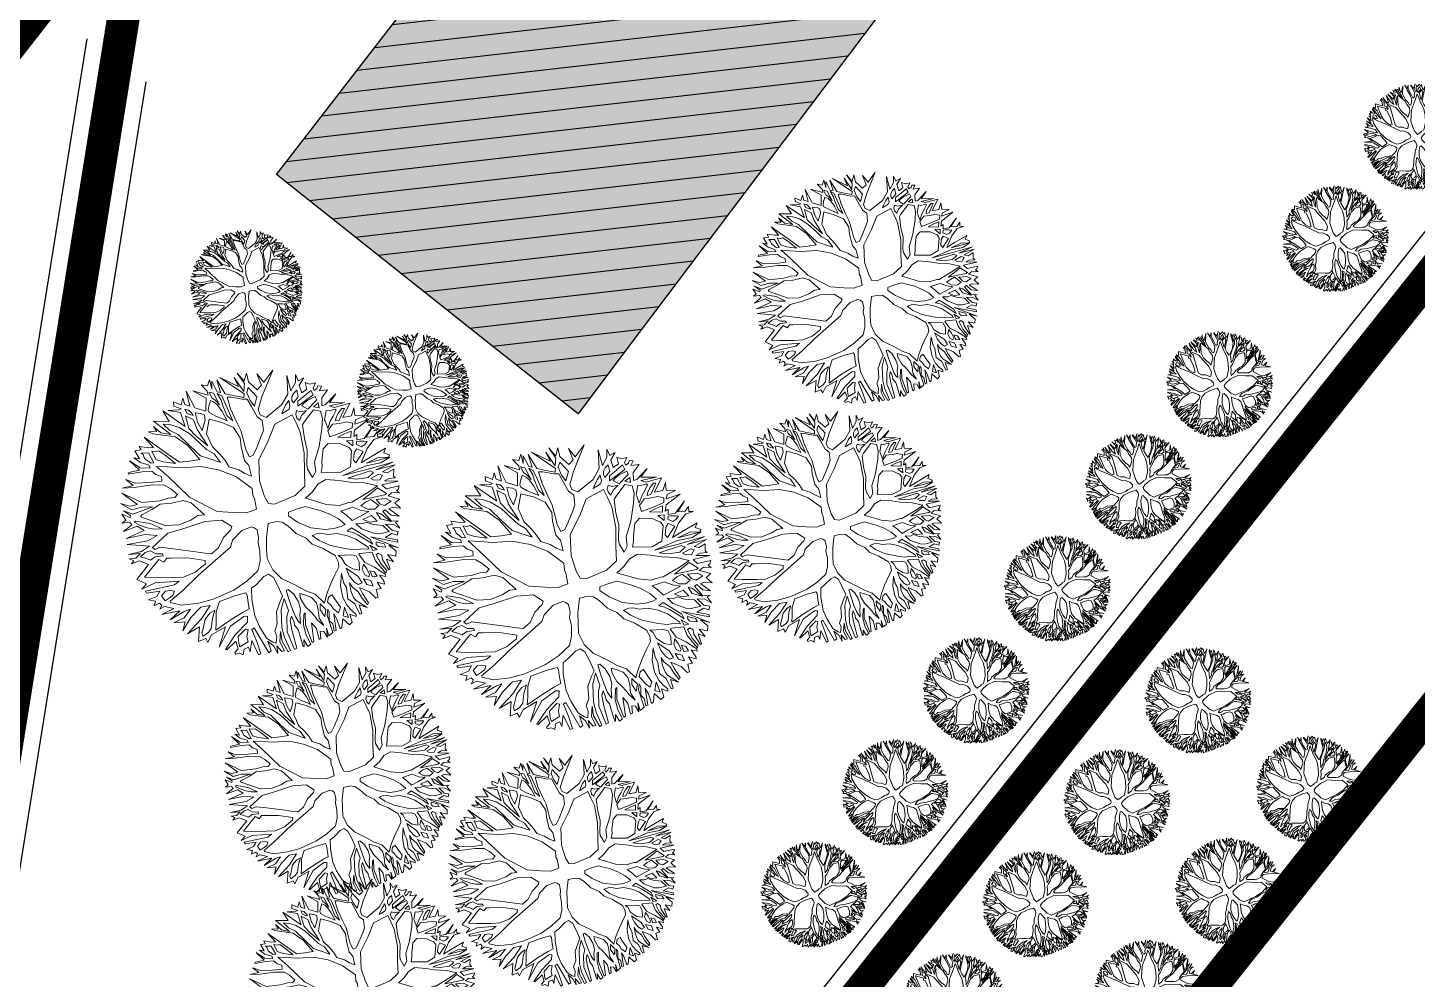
# Model space of a CAD drawing. Header units: metres. Extents: x -664657 to -643449, y -1076720 to -1062383.
# Drawn here: x -660983.08 to -660940.45, y -1066894.19 to -1066864.99 of the extents above; entities that cross this region are included whole.
import ezdxf

# ---------------------------------------------------------------- set-up
doc = ezdxf.new("R2010")
doc.units = ezdxf.units.M
doc.header["$LTSCALE"] = 0.1
doc.linetypes.add('DASHED', pattern=[19.05, 12.7, -6.35])
doc.layers.get('0').update_dxf_attribs({"color": 8, "lineweight": 9})
for name, color, linetype in [('AA_THER_DOPRAVA', 142, 'Continuous'), ('AA_THER_katastr', 7, 'Continuous'), ('AA_THER_KOMUNIKACE', 201, 'Continuous'), ('AA_THER_srafy', 52, 'Continuous'), ('AA_THER_SRAFY KATASTR', 14, 'Continuous')]:
    doc.layers.add(name, color=color, linetype=linetype)
doc.layers.add('AA_THER_STAFAZ', color=252, linetype='Continuous', lineweight=0)

# ---------------------------------------------------------------- blocks, each defined once
blk = doc.blocks.new('A$C0C461CEA')
for p, q in [((0.101, 0.706), (0.094, 0.804)), ((0.094, 0.804), (0.195, 0.61)), ((0.214, 0.725), (0.134, 0.788)), ((0.134, 0.788), (0.212, 0.751)), ((0.191, 0.795), (0.205, 0.826)), ((0.231, 0.749), (0.191, 0.795)), ((0.205, 0.826), (0.247, 0.779)), ((0.247, 0.779), (0.283, 0.818)), ((0.283, 0.818), (0.273, 0.766)), ((0.303, 0.735), (0.335, 0.855)), ((0.335, 0.855), (0.332, 0.706)), ((0.448, 0.732), (0.381, 0.832)), ((0.381, 0.832), (0.473, 0.745)), ((0.483, 0.777), (0.463, 0.845)), ((0.463, 0.845), (0.503, 0.812)), ((0.503, 0.812), (0.541, 0.849)), ((0.541, 0.849), (0.523, 0.775)), ((0.523, 0.775), (0.552, 0.829)), ((0.552, 0.829), (0.55, 0.733)), ((0.572, 0.716), (0.592, 0.82)), ((0.592, 0.82), (0.599, 0.69)), ((0.732, 0.619), (0.623, 0.824)), ((0.623, 0.824), (0.721, 0.691)), ((0.773, 0.691), (0.762, 0.79)), ((0.762, 0.79), (0.78, 0.708)), ((-0.108, 0.579), (-0.136, 0.688)), ((-0.136, 0.688), (-0.031, 0.479)), ((-0.062, 0.681), (-0.084, 0.71)), ((-0.084, 0.71), (-0.025, 0.681)), ((0.086, 0.573), (-0.062, 0.681)), ((-0.025, 0.681), (-0.029, 0.73)), ((-0.029, 0.73), (-0.001, 0.656)), ((0.063, 0.606), (-0.009, 0.765)), ((-0.009, 0.765), (0.101, 0.706)), ((0.049, 0.709), (0.1, 0.674)), ((0.071, 0.64), (0.049, 0.709)), ((0.1, 0.674), (0.148, 0.626)), ((0.195, 0.61), (0.214, 0.725)), ((0.212, 0.751), (0.231, 0.749)), ((0.226, 0.644), (0.236, 0.684)), ((0.236, 0.684), (0.278, 0.625)), ((0.256, 0.734), (0.28, 0.713)), ((0.257, 0.695), (0.256, 0.734)), ((0.272, 0.676), (0.257, 0.695)), ((0.291, 0.657), (0.272, 0.676)), ((0.273, 0.766), (0.303, 0.735)), ((0.28, 0.713), (0.29, 0.678)), ((0.29, 0.678), (0.291, 0.657)), ((0.298, 0.594), (0.316, 0.668)), ((0.316, 0.668), (0.354, 0.641)), ((0.332, 0.706), (0.398, 0.641)), ((0.398, 0.641), (0.448, 0.732)), ((0.471, 0.697), (0.438, 0.663)), ((0.482, 0.682), (0.471, 0.697)), ((0.473, 0.745), (0.483, 0.777)), ((0.492, 0.669), (0.482, 0.682)), ((0.49, 0.711), (0.491, 0.762)), ((0.505, 0.682), (0.49, 0.711)), ((0.491, 0.762), (0.519, 0.739)), ((0.503, 0.634), (0.492, 0.669)), ((0.518, 0.634), (0.505, 0.682)), ((0.519, 0.739), (0.518, 0.634)), ((0.544, 0.723), (0.568, 0.689)), ((0.547, 0.66), (0.544, 0.723)), ((0.55, 0.733), (0.572, 0.716)), ((0.568, 0.689), (0.562, 0.609)), ((0.599, 0.69), (0.656, 0.641)), ((0.721, 0.691), (0.725, 0.772)), ((0.725, 0.772), (0.739, 0.638)), ((0.739, 0.638), (0.773, 0.691)), ((0.78, 0.708), (0.782, 0.71)), ((0.782, 0.71), (0.826, 0.755)), ((0.826, 0.755), (0.807, 0.687)), ((0.807, 0.687), (0.84, 0.599)), ((1.024, 0.679), (0.847, 0.53)), ((0.888, 0.613), (0.897, 0.711)), ((0.897, 0.711), (0.915, 0.627)), ((0.915, 0.627), (1.024, 0.679)), ((-0.291, 0.473), (-0.326, 0.577)), ((-0.326, 0.577), (-0.279, 0.488)), ((-0.256, 0.522), (-0.284, 0.582)), ((-0.284, 0.582), (-0.25, 0.553)), ((-0.25, 0.553), (-0.251, 0.627)), ((-0.251, 0.627), (-0.205, 0.61)), ((-0.215, 0.587), (-0.164, 0.562)), ((-0.208, 0.57), (-0.215, 0.587)), ((-0.212, 0.536), (-0.208, 0.57)), ((-0.205, 0.61), (-0.205, 0.641)), ((-0.205, 0.641), (-0.143, 0.596)), ((-0.164, 0.562), (-0.163, 0.47)), ((-0.143, 0.596), (-0.108, 0.579)), ((-0.134, 0.562), (-0.138, 0.487)), ((-0.111, 0.544), (-0.134, 0.562)), ((-0.001, 0.656), (0.063, 0.606)), ((0.115, 0.58), (0.071, 0.64)), ((0.141, 0.467), (0.086, 0.573)), ((0.154, 0.458), (0.115, 0.58)), ((0.148, 0.626), (0.198, 0.54)), ((0.212, 0.581), (0.226, 0.644)), ((0.236, 0.499), (0.212, 0.581)), ((0.278, 0.625), (0.267, 0.543)), ((0.299, 0.519), (0.298, 0.594)), ((0.359, 0.578), (0.299, 0.519)), ((0.392, 0.572), (0.318, 0.477)), ((0.354, 0.641), (0.373, 0.618)), ((0.373, 0.618), (0.359, 0.578)), ((0.469, 0.501), (0.392, 0.572)), ((0.419, 0.639), (0.417, 0.618)), ((0.417, 0.618), (0.449, 0.568)), ((0.438, 0.663), (0.419, 0.639)), ((0.449, 0.568), (0.492, 0.518)), ((0.512, 0.575), (0.503, 0.634)), ((0.511, 0.491), (0.512, 0.575)), ((0.53, 0.531), (0.539, 0.622)), ((0.539, 0.622), (0.547, 0.66)), ((0.562, 0.609), (0.551, 0.471)), ((0.581, 0.563), (0.574, 0.456)), ((0.6, 0.66), (0.581, 0.563)), ((0.629, 0.644), (0.6, 0.66)), ((0.699, 0.587), (0.629, 0.644)), ((0.656, 0.641), (0.716, 0.594)), ((0.735, 0.569), (0.699, 0.587)), ((0.716, 0.594), (0.732, 0.619)), ((0.736, 0.502), (0.735, 0.569)), ((0.756, 0.617), (0.75, 0.55)), ((0.785, 0.647), (0.756, 0.617)), ((0.811, 0.549), (0.785, 0.647)), ((0.84, 0.599), (0.888, 0.613)), ((1.039, 0.454), (1.103, 0.589)), ((1.103, 0.589), (1.074, 0.465)), ((1.137, 0.506), (1.166, 0.562)), ((1.166, 0.562), (1.164, 0.508)), ((-0.394, 0.388), (-0.424, 0.459)), ((-0.424, 0.459), (-0.372, 0.399)), ((-0.386, 0.487), (-0.377, 0.497)), ((-0.28, 0.452), (-0.386, 0.487)), ((-0.377, 0.497), (-0.291, 0.473)), ((-0.209, 0.421), (-0.28, 0.452)), ((-0.279, 0.488), (-0.209, 0.448)), ((-0.207, 0.472), (-0.256, 0.522)), ((-0.186, 0.48), (-0.212, 0.536)), ((-0.209, 0.448), (-0.207, 0.472)), ((-0.163, 0.47), (-0.186, 0.48)), ((-0.138, 0.487), (-0.095, 0.443)), ((-0.084, 0.536), (-0.111, 0.544)), ((-0.05, 0.471), (-0.084, 0.536)), ((-0.013, 0.385), (-0.05, 0.471)), ((-0.031, 0.479), (0.019, 0.379)), ((0.175, 0.322), (0.141, 0.467)), ((0.193, 0.345), (0.154, 0.458)), ((0.198, 0.54), (0.234, 0.438)), ((0.281, 0.388), (0.236, 0.499)), ((0.267, 0.543), (0.281, 0.388)), ((0.318, 0.477), (0.314, 0.414)), ((0.532, 0.422), (0.469, 0.501)), ((0.492, 0.518), (0.511, 0.491)), ((0.551, 0.471), (0.53, 0.531)), ((0.574, 0.456), (0.571, 0.374)), ((0.738, 0.409), (0.736, 0.502)), ((0.75, 0.55), (0.759, 0.494)), ((0.759, 0.494), (0.811, 0.549)), ((0.772, 0.454), (0.768, 0.41)), ((0.847, 0.53), (0.772, 0.454)), ((0.955, 0.401), (1.039, 0.454)), ((1.074, 0.465), (1.137, 0.506)), ((1.117, 0.447), (1.085, 0.438)), ((1.102, 0.394), (1.117, 0.447)), ((1.154, 0.472), (1.142, 0.409)), ((1.213, 0.508), (1.154, 0.472)), ((1.164, 0.508), (1.213, 0.508)), ((1.193, 0.416), (1.206, 0.47)), ((1.206, 0.47), (1.232, 0.441)), ((-0.436, 0.238), (-0.503, 0.376)), ((-0.503, 0.376), (-0.397, 0.235)), ((-0.394, 0.371), (-0.482, 0.412)), ((-0.482, 0.412), (-0.394, 0.388)), ((-0.256, 0.32), (-0.394, 0.371)), ((-0.372, 0.399), (-0.265, 0.347)), ((-0.265, 0.347), (-0.176, 0.312)), ((-0.194, 0.381), (-0.209, 0.421)), ((-0.162, 0.346), (-0.194, 0.381)), ((-0.176, 0.312), (-0.162, 0.346)), ((-0.157, 0.436), (-0.114, 0.321)), ((-0.081, 0.391), (-0.157, 0.436)), ((-0.095, 0.443), (-0.013, 0.385)), ((0.012, 0.333), (-0.081, 0.391)), ((0.019, 0.379), (0.096, 0.349)), ((0.096, 0.349), (0.175, 0.322)), ((0.24, 0.295), (0.193, 0.345)), ((0.234, 0.438), (0.258, 0.367)), ((0.258, 0.367), (0.296, 0.309)), ((0.314, 0.414), (0.309, 0.363)), ((0.309, 0.363), (0.334, 0.286)), ((0.54, 0.324), (0.532, 0.422)), ((0.571, 0.374), (0.551, 0.283)), ((0.731, 0.289), (0.76, 0.363)), ((0.76, 0.363), (0.738, 0.409)), ((0.768, 0.41), (0.8, 0.37)), ((0.8, 0.37), (0.955, 0.401)), ((0.943, 0.354), (0.922, 0.336)), ((0.922, 0.336), (0.992, 0.342)), ((0.983, 0.384), (0.943, 0.354)), ((1.022, 0.404), (0.983, 0.384)), ((0.992, 0.342), (1.008, 0.359)), ((1.008, 0.359), (1.022, 0.404)), ((1.06, 0.421), (1.046, 0.396)), ((1.046, 0.396), (1.046, 0.37)), ((1.046, 0.37), (1.102, 0.394)), ((1.085, 0.438), (1.06, 0.421)), ((1.084, 0.364), (1.065, 0.329)), ((1.065, 0.329), (1.216, 0.353)), ((1.151, 0.377), (1.084, 0.364)), ((1.157, 0.334), (1.115, 0.327)), ((1.142, 0.409), (1.193, 0.416)), ((1.216, 0.393), (1.151, 0.377)), ((1.223, 0.332), (1.157, 0.334)), ((1.216, 0.353), (1.216, 0.393)), ((1.232, 0.441), (1.276, 0.429)), ((1.276, 0.429), (1.239, 0.399)), ((1.239, 0.399), (1.239, 0.378)), ((1.239, 0.378), (1.266, 0.383)), ((1.336, 0.335), (1.265, 0.299)), ((1.266, 0.383), (1.281, 0.398)), ((1.308, 0.383), (1.275, 0.358)), ((1.275, 0.358), (1.336, 0.335)), ((1.281, 0.398), (1.308, 0.383)), ((-0.577, 0.172), (-0.583, 0.229)), ((-0.583, 0.229), (-0.536, 0.174)), ((-0.526, 0.187), (-0.556, 0.247)), ((-0.556, 0.247), (-0.505, 0.187)), ((-0.495, 0.221), (-0.55, 0.309)), ((-0.55, 0.309), (-0.495, 0.256)), ((-0.495, 0.256), (-0.436, 0.238)), ((-0.397, 0.235), (-0.263, 0.181)), ((-0.174, 0.275), (-0.256, 0.32)), ((-0.142, 0.224), (-0.174, 0.275)), ((-0.114, 0.159), (-0.142, 0.224)), ((-0.114, 0.321), (-0.04, 0.095)), ((0.154, 0.269), (0.012, 0.333)), ((0.266, 0.178), (0.154, 0.269)), ((0.308, 0.222), (0.24, 0.295)), ((0.296, 0.309), (0.308, 0.222)), ((0.334, 0.286), (0.348, 0.221)), ((0.485, 0.148), (0.513, 0.258)), ((0.513, 0.258), (0.54, 0.324)), ((0.551, 0.283), (0.534, 0.218)), ((0.619, 0.192), (0.694, 0.255)), ((0.694, 0.255), (0.731, 0.289)), ((0.834, 0.289), (0.726, 0.197)), ((0.992, 0.29), (0.834, 0.289)), ((0.99, 0.219), (0.992, 0.29)), ((1.019, 0.28), (1.014, 0.25)), ((1.014, 0.25), (1.022, 0.223)), ((1.04, 0.305), (1.019, 0.28)), ((1.022, 0.223), (1.057, 0.251)), ((1.065, 0.28), (1.04, 0.305)), ((1.161, 0.247), (1.054, 0.196)), ((1.057, 0.251), (1.11, 0.266)), ((1.11, 0.266), (1.065, 0.28)), ((1.115, 0.327), (1.094, 0.318)), ((1.094, 0.318), (1.123, 0.272)), ((1.123, 0.272), (1.221, 0.303)), ((1.207, 0.21), (1.161, 0.247)), ((1.221, 0.277), (1.173, 0.268)), ((1.173, 0.268), (1.209, 0.239)), ((1.209, 0.239), (1.221, 0.277)), ((1.221, 0.303), (1.223, 0.332)), ((1.265, 0.299), (1.236, 0.242)), ((1.236, 0.242), (1.263, 0.236)), ((1.263, 0.236), (1.379, 0.275)), ((1.379, 0.275), (1.301, 0.236)), ((1.301, 0.236), (1.411, 0.18)), ((-0.635, 0.101), (-0.551, 0.117)), ((-0.612, 0.165), (-0.577, 0.172)), ((-0.557, 0.142), (-0.612, 0.165)), ((-0.551, 0.117), (-0.557, 0.142)), ((-0.536, 0.174), (-0.526, 0.187)), ((-0.509, 0.126), (-0.526, 0.126)), ((-0.526, 0.126), (-0.492, 0.08)), ((-0.416, 0.057), (-0.509, 0.126)), ((-0.505, 0.187), (-0.335, 0.163)), ((-0.415, 0.205), (-0.495, 0.221)), ((-0.444, 0.15), (-0.46, 0.141)), ((-0.46, 0.141), (-0.318, -0.013)), ((-0.353, 0.149), (-0.444, 0.15)), ((-0.335, 0.163), (-0.415, 0.205)), ((-0.273, 0.155), (-0.353, 0.149)), ((-0.191, 0.121), (-0.273, 0.155)), ((-0.263, 0.181), (-0.194, 0.167)), ((-0.194, 0.167), (-0.145, 0.146)), ((-0.099, 0.096), (-0.191, 0.121)), ((-0.145, 0.146), (-0.114, 0.159)), ((0.364, 0.065), (0.266, 0.178)), ((0.348, 0.221), (0.354, 0.16)), ((0.354, 0.16), (0.409, 0.103)), ((0.498, 0.096), (0.485, 0.148)), ((0.534, 0.218), (0.533, 0.155)), ((0.533, 0.155), (0.567, 0.153)), ((0.567, 0.153), (0.619, 0.192)), ((0.726, 0.197), (0.588, 0.099)), ((0.934, -0.024), (0.985, 0.138)), ((0.985, 0.138), (0.99, 0.219)), ((1.029, 0.181), (0.99, 0.078)), ((1.054, 0.196), (1.029, 0.181)), ((1.15, 0.081), (1.193, 0.151)), ((1.201, 0.118), (1.192, 0.06)), ((1.193, 0.151), (1.207, 0.21)), ((1.249, 0.194), (1.201, 0.132)), ((1.201, 0.132), (1.201, 0.118)), ((1.242, 0.105), (1.277, 0.128)), ((1.268, 0.179), (1.249, 0.194)), ((1.314, 0.169), (1.268, 0.179)), ((1.277, 0.128), (1.319, 0.158)), ((1.411, 0.18), (1.289, 0.213)), ((1.289, 0.213), (1.317, 0.184)), ((1.327, 0.131), (1.294, 0.108)), ((1.305, 0.077), (1.384, 0.138)), ((1.319, 0.158), (1.314, 0.169)), ((1.317, 0.184), (1.443, 0.155)), ((1.367, 0.149), (1.327, 0.131)), ((1.443, 0.155), (1.34, 0.081)), ((1.384, 0.138), (1.367, 0.149)), ((-0.493, -0.002), (-0.644, 0.041)), ((-0.644, 0.041), (-0.485, 0.03)), ((-0.519, 0.086), (-0.635, 0.101)), ((-0.485, 0.03), (-0.519, 0.086)), ((-0.492, 0.08), (-0.453, 0.038)), ((-0.453, 0.038), (-0.411, 0.003)), ((-0.354, -0.026), (-0.416, 0.057)), ((-0.411, 0.003), (-0.354, -0.026)), ((-0.05, 0.048), (-0.099, 0.096)), ((0, -0.086), (-0.05, 0.048)), ((-0.04, 0.095), (0.101, -0.11)), ((0.435, -0.079), (0.364, 0.065)), ((0.409, 0.103), (0.439, 0.053)), ((0.439, 0.053), (0.476, 0.01)), ((0.476, 0.01), (0.498, 0.096)), ((0.588, 0.099), (0.514, -0.053)), ((0.99, 0.078), (0.966, -0.017)), ((1.064, -0.035), (1.15, 0.081)), ((1.184, 0.044), (1.176, -0.007)), ((1.242, 0.072), (1.184, 0.044)), ((1.192, 0.06), (1.242, 0.105)), ((1.297, 0.051), (1.242, 0.072)), ((1.294, 0.108), (1.276, 0.086)), ((1.276, 0.086), (1.305, 0.077)), ((1.347, 0.037), (1.297, 0.051)), ((1.34, 0.081), (1.406, 0.061)), ((1.386, 0.006), (1.347, 0.037)), ((1.367, -0.026), (1.386, 0.006)), ((1.421, 0.016), (1.398, -0.011)), ((1.406, 0.061), (1.454, 0.109)), ((1.495, 0.013), (1.421, 0.016)), ((1.454, 0.109), (1.431, 0.05)), ((1.431, 0.05), (1.495, 0.013)), ((-0.599, -0.118), (-0.687, -0.081)), ((-0.687, -0.081), (-0.582, -0.108)), ((-0.508, -0.101), (-0.659, -0.004)), ((-0.659, -0.004), (-0.5, -0.057)), ((-0.582, -0.108), (-0.544, -0.105)), ((-0.544, -0.105), (-0.508, -0.101)), ((-0.5, -0.057), (-0.412, -0.054)), ((-0.412, -0.054), (-0.493, -0.002)), ((-0.33, -0.078), (-0.491, -0.12)), ((-0.208, -0.104), (-0.33, -0.078)), ((-0.318, -0.013), (-0.221, -0.06)), ((-0.221, -0.06), (-0.118, -0.072)), ((-0.023, -0.134), (-0.208, -0.104)), ((-0.118, -0.072), (-0.051, -0.067)), ((-0.051, -0.067), (0, -0.086)), ((0.101, -0.11), (0.215, -0.18)), ((0.412, -0.132), (0.435, -0.079)), ((0.514, -0.053), (0.492, -0.182)), ((0.864, -0.159), (0.934, -0.024)), ((0.966, -0.017), (0.908, -0.119)), ((0.973, -0.127), (1.064, -0.035)), ((1.084, -0.067), (1.026, -0.151)), ((1.138, -0.047), (1.084, -0.067)), ((1.225, -0.095), (1.138, -0.047)), ((1.176, -0.007), (1.277, -0.02)), ((1.271, -0.153), (1.225, -0.095)), ((1.231, -0.04), (1.321, -0.091)), ((1.289, -0.041), (1.231, -0.04)), ((1.277, -0.02), (1.367, -0.026)), ((1.324, -0.116), (1.277, -0.096)), ((1.277, -0.096), (1.303, -0.157)), ((1.346, -0.047), (1.289, -0.041)), ((1.321, -0.091), (1.346, -0.047)), ((1.374, -0.053), (1.346, -0.093)), ((1.346, -0.093), (1.374, -0.091)), ((1.374, -0.091), (1.353, -0.129)), ((1.514, -0.029), (1.374, -0.053)), ((1.398, -0.011), (1.514, -0.029)), ((1.41, -0.147), (1.519, -0.094)), ((1.519, -0.094), (1.431, -0.145)), ((-0.701, -0.157), (-0.672, -0.144)), ((-0.634, -0.167), (-0.701, -0.157)), ((-0.672, -0.144), (-0.697, -0.115)), ((-0.697, -0.115), (-0.649, -0.134)), ((-0.649, -0.134), (-0.599, -0.118)), ((-0.583, -0.227), (-0.634, -0.167)), ((-0.561, -0.129), (-0.611, -0.142)), ((-0.611, -0.142), (-0.575, -0.175)), ((-0.575, -0.175), (-0.552, -0.204)), ((-0.519, -0.137), (-0.561, -0.129)), ((-0.552, -0.204), (-0.506, -0.197)), ((-0.491, -0.179), (-0.519, -0.137)), ((-0.506, -0.197), (-0.448, -0.22)), ((-0.491, -0.12), (-0.481, -0.145)), ((-0.444, -0.203), (-0.491, -0.179)), ((-0.481, -0.145), (-0.435, -0.149)), ((-0.448, -0.22), (-0.444, -0.203)), ((-0.435, -0.149), (-0.35, -0.207)), ((-0.35, -0.207), (-0.2, -0.314)), ((0.101, -0.19), (-0.023, -0.134)), ((0.147, -0.271), (0.101, -0.19)), ((0.215, -0.18), (0.302, -0.23)), ((0.386, -0.241), (0.412, -0.157)), ((0.412, -0.157), (0.412, -0.132)), ((0.492, -0.182), (0.493, -0.246)), ((0.814, -0.262), (0.864, -0.159)), ((0.908, -0.119), (0.897, -0.15)), ((0.897, -0.15), (0.901, -0.228)), ((0.901, -0.228), (0.946, -0.198)), ((0.946, -0.198), (0.973, -0.127)), ((1.009, -0.187), (0.98, -0.225)), ((1.026, -0.151), (1.009, -0.187)), ((1.208, -0.294), (1.276, -0.187)), ((1.287, -0.212), (1.256, -0.26)), ((1.276, -0.187), (1.271, -0.153)), ((1.318, -0.192), (1.287, -0.212)), ((1.303, -0.157), (1.324, -0.116)), ((1.356, -0.236), (1.318, -0.192)), ((1.347, -0.14), (1.333, -0.161)), ((1.333, -0.161), (1.36, -0.194)), ((1.368, -0.148), (1.347, -0.14)), ((1.353, -0.129), (1.41, -0.147)), ((1.36, -0.194), (1.389, -0.194)), ((1.4, -0.166), (1.368, -0.148)), ((1.389, -0.194), (1.421, -0.179)), ((1.476, -0.191), (1.394, -0.229)), ((1.421, -0.179), (1.4, -0.166)), ((1.431, -0.145), (1.486, -0.17)), ((1.541, -0.201), (1.476, -0.191)), ((1.486, -0.17), (1.527, -0.148)), ((1.527, -0.148), (1.511, -0.184)), ((1.511, -0.184), (1.541, -0.201)), ((-0.721, -0.288), (-0.583, -0.227)), ((-0.67, -0.354), (-0.721, -0.288)), ((-0.49, -0.229), (-0.658, -0.302)), ((-0.658, -0.302), (-0.588, -0.343)), ((-0.465, -0.267), (-0.49, -0.229)), ((-0.431, -0.251), (-0.465, -0.267)), ((-0.402, -0.266), (-0.431, -0.251)), ((-0.281, -0.328), (-0.402, -0.266)), ((-0.167, -0.411), (-0.281, -0.328)), ((-0.2, -0.314), (-0.141, -0.358)), ((-0.025, -0.371), (0.046, -0.318)), ((0.046, -0.318), (0.128, -0.29)), ((0.128, -0.29), (0.147, -0.271)), ((0.302, -0.23), (0.386, -0.241)), ((0.493, -0.246), (0.533, -0.274)), ((0.533, -0.274), (0.71, -0.29)), ((0.71, -0.29), (0.814, -0.262)), ((0.773, -0.347), (0.846, -0.329)), ((0.846, -0.329), (0.914, -0.295)), ((0.914, -0.295), (0.987, -0.292)), ((0.98, -0.225), (1.12, -0.297)), ((0.987, -0.292), (1.076, -0.35)), ((1.12, -0.297), (1.208, -0.294)), ((1.322, -0.346), (1.122, -0.328)), ((1.122, -0.328), (1.314, -0.377)), ((1.256, -0.26), (1.262, -0.288)), ((1.262, -0.288), (1.356, -0.236)), ((1.394, -0.229), (1.298, -0.308)), ((1.298, -0.308), (1.389, -0.301)), ((1.439, -0.334), (1.334, -0.329)), ((1.334, -0.329), (1.521, -0.375)), ((1.389, -0.301), (1.527, -0.295)), ((1.527, -0.295), (1.496, -0.321)), ((1.496, -0.321), (1.528, -0.358)), ((-0.722, -0.374), (-0.67, -0.354)), ((-0.605, -0.381), (-0.722, -0.374)), ((-0.705, -0.422), (-0.705, -0.403)), ((-0.705, -0.403), (-0.475, -0.468)), ((-0.602, -0.457), (-0.705, -0.422)), ((-0.429, -0.459), (-0.605, -0.381)), ((-0.588, -0.343), (-0.459, -0.411)), ((-0.459, -0.411), (-0.383, -0.446)), ((-0.284, -0.456), (-0.182, -0.436)), ((-0.182, -0.436), (-0.167, -0.411)), ((-0.141, -0.358), (-0.098, -0.387)), ((0.06, -0.41), (-0.099, -0.448)), ((-0.098, -0.387), (-0.025, -0.371)), ((0.101, -0.37), (0.06, -0.41)), ((0.202, -0.337), (0.101, -0.37)), ((0.284, -0.347), (0.202, -0.337)), ((0.301, -0.364), (0.284, -0.347)), ((0.295, -0.448), (0.313, -0.389)), ((0.313, -0.389), (0.301, -0.364)), ((0.414, -0.386), (0.348, -0.481)), ((0.482, -0.404), (0.414, -0.386)), ((0.518, -0.429), (0.482, -0.404)), ((0.544, -0.477), (0.518, -0.429)), ((0.601, -0.382), (0.587, -0.408)), ((0.587, -0.408), (0.628, -0.487)), ((0.66, -0.39), (0.601, -0.382)), ((0.74, -0.406), (0.66, -0.39)), ((0.768, -0.431), (0.74, -0.406)), ((0.831, -0.489), (0.768, -0.431)), ((0.833, -0.407), (0.773, -0.347)), ((0.896, -0.469), (0.833, -0.407)), ((1.076, -0.35), (1.146, -0.402)), ((1.146, -0.366), (1.331, -0.398)), ((1.205, -0.406), (1.146, -0.366)), ((1.146, -0.402), (1.247, -0.462)), ((1.293, -0.438), (1.205, -0.406)), ((1.35, -0.423), (1.293, -0.438)), ((1.314, -0.377), (1.526, -0.421)), ((1.436, -0.382), (1.322, -0.346)), ((1.331, -0.398), (1.35, -0.423)), ((1.526, -0.421), (1.375, -0.412)), ((1.375, -0.412), (1.53, -0.449)), ((1.521, -0.375), (1.436, -0.382)), ((1.513, -0.369), (1.439, -0.334)), ((1.528, -0.358), (1.513, -0.369)), ((-0.671, -0.512), (-0.715, -0.477)), ((-0.715, -0.477), (-0.643, -0.483)), ((-0.697, -0.539), (-0.671, -0.512)), ((-0.651, -0.541), (-0.697, -0.539)), ((-0.643, -0.564), (-0.651, -0.541)), ((-0.643, -0.483), (-0.602, -0.457)), ((-0.562, -0.478), (-0.608, -0.497)), ((-0.608, -0.497), (-0.603, -0.545)), ((-0.603, -0.545), (-0.555, -0.54)), ((-0.439, -0.537), (-0.569, -0.566)), ((-0.528, -0.49), (-0.562, -0.478)), ((-0.555, -0.54), (-0.523, -0.534)), ((-0.5, -0.512), (-0.528, -0.49)), ((-0.523, -0.534), (-0.5, -0.512)), ((-0.475, -0.468), (-0.429, -0.459)), ((-0.274, -0.489), (-0.439, -0.537)), ((-0.383, -0.446), (-0.284, -0.456)), ((-0.099, -0.448), (-0.274, -0.489)), ((0.215, -0.623), (0.252, -0.551)), ((0.252, -0.551), (0.271, -0.484)), ((0.271, -0.484), (0.295, -0.448)), ((0.348, -0.481), (0.309, -0.559)), ((0.574, -0.561), (0.544, -0.477)), ((0.628, -0.487), (0.7, -0.576)), ((0.885, -0.552), (0.831, -0.489)), ((0.927, -0.618), (0.885, -0.552)), ((0.987, -0.527), (0.896, -0.469)), ((1.063, -0.541), (0.987, -0.527)), ((1.084, -0.55), (1.063, -0.541)), ((1.24, -0.542), (1.084, -0.55)), ((1.328, -0.531), (1.24, -0.542)), ((1.247, -0.462), (1.328, -0.531)), ((1.32, -0.545), (1.271, -0.556)), ((1.308, -0.455), (1.382, -0.454)), ((1.323, -0.478), (1.308, -0.455)), ((1.362, -0.62), (1.32, -0.545)), ((1.367, -0.498), (1.323, -0.478)), ((1.492, -0.575), (1.361, -0.539)), ((1.361, -0.539), (1.376, -0.585)), ((1.403, -0.475), (1.367, -0.498)), ((1.382, -0.454), (1.403, -0.475)), ((1.434, -0.521), (1.395, -0.521)), ((1.395, -0.521), (1.492, -0.575)), ((1.53, -0.449), (1.415, -0.452)), ((1.415, -0.452), (1.445, -0.477)), ((1.485, -0.543), (1.434, -0.521)), ((1.445, -0.477), (1.505, -0.474)), ((1.505, -0.474), (1.477, -0.522)), ((1.477, -0.522), (1.485, -0.543)), ((-0.537, -0.67), (-0.676, -0.63)), ((-0.676, -0.63), (-0.569, -0.633)), ((-0.67, -0.585), (-0.643, -0.564)), ((-0.628, -0.583), (-0.67, -0.585)), ((-0.569, -0.633), (-0.628, -0.583)), ((-0.569, -0.566), (-0.571, -0.578)), ((-0.571, -0.578), (-0.503, -0.638)), ((-0.503, -0.638), (-0.373, -0.687)), ((0.165, -0.682), (0.215, -0.623)), ((0.276, -0.629), (0.273, -0.73)), ((0.309, -0.559), (0.276, -0.629)), ((0.627, -0.632), (0.574, -0.561)), ((0.648, -0.697), (0.627, -0.632)), ((0.68, -0.635), (0.71, -0.698)), ((0.723, -0.641), (0.68, -0.635)), ((0.7, -0.576), (0.793, -0.643)), ((0.755, -0.654), (0.723, -0.641)), ((0.793, -0.687), (0.755, -0.654)), ((0.793, -0.643), (0.86, -0.669)), ((0.953, -0.683), (0.927, -0.618)), ((0.973, -0.572), (1.072, -0.589)), ((0.997, -0.622), (0.973, -0.572)), ((1.018, -0.681), (0.997, -0.622)), ((1.072, -0.589), (1.119, -0.642)), ((1.119, -0.642), (1.171, -0.679)), ((1.135, -0.61), (1.181, -0.601)), ((1.169, -0.658), (1.135, -0.61)), ((1.218, -0.683), (1.169, -0.658)), ((1.271, -0.556), (1.173, -0.572)), ((1.173, -0.572), (1.345, -0.623)), ((1.181, -0.601), (1.228, -0.603)), ((1.228, -0.603), (1.262, -0.674)), ((1.339, -0.652), (1.266, -0.621)), ((1.266, -0.621), (1.279, -0.67)), ((1.367, -0.69), (1.339, -0.652)), ((1.345, -0.623), (1.362, -0.62)), ((1.404, -0.631), (1.364, -0.641)), ((1.364, -0.641), (1.432, -0.706)), ((1.376, -0.585), (1.48, -0.613)), ((1.457, -0.664), (1.404, -0.631)), ((1.461, -0.634), (1.444, -0.636)), ((1.444, -0.636), (1.457, -0.664)), ((1.48, -0.613), (1.461, -0.634)), ((-0.639, -0.698), (-0.537, -0.67)), ((-0.507, -0.691), (-0.639, -0.698)), ((-0.54, -0.767), (-0.622, -0.732)), ((-0.622, -0.732), (-0.532, -0.735)), ((-0.483, -0.76), (-0.59, -0.822)), ((-0.59, -0.822), (-0.54, -0.767)), ((-0.532, -0.735), (-0.456, -0.699)), ((-0.456, -0.699), (-0.507, -0.691)), ((-0.374, -0.724), (-0.483, -0.76)), ((-0.416, -0.81), (-0.302, -0.746)), ((-0.302, -0.746), (-0.374, -0.724)), ((-0.373, -0.687), (-0.256, -0.714)), ((-0.221, -0.753), (-0.283, -0.813)), ((-0.256, -0.714), (-0.076, -0.727)), ((-0.092, -0.771), (-0.221, -0.753)), ((-0.004, -0.791), (-0.092, -0.771)), ((-0.076, -0.727), (0.048, -0.713)), ((0.048, -0.713), (0.165, -0.682)), ((0.103, -0.771), (0.055, -0.78)), ((0.185, -0.745), (0.103, -0.771)), ((0.227, -0.745), (0.185, -0.745)), ((0.25, -0.786), (0.227, -0.745)), ((0.273, -0.73), (0.303, -0.824)), ((0.706, -0.765), (0.648, -0.697)), ((0.766, -0.864), (0.706, -0.765)), ((0.71, -0.698), (0.771, -0.775)), ((0.771, -0.775), (0.873, -0.86)), ((0.861, -0.713), (0.793, -0.687)), ((0.86, -0.669), (0.919, -0.683)), ((0.923, -0.765), (0.861, -0.713)), ((0.919, -0.683), (0.953, -0.683)), ((0.975, -0.826), (0.923, -0.765)), ((0.943, -0.738), (0.987, -0.729)), ((0.979, -0.769), (0.943, -0.738)), ((1.005, -0.804), (0.979, -0.769)), ((0.987, -0.729), (1.026, -0.796)), ((1.087, -0.68), (1.018, -0.681)), ((1.033, -0.716), (1.053, -0.774)), ((1.078, -0.743), (1.033, -0.716)), ((1.053, -0.774), (1.127, -0.856)), ((1.111, -0.744), (1.078, -0.743)), ((1.171, -0.679), (1.087, -0.68)), ((1.099, -0.713), (1.174, -0.717)), ((1.139, -0.759), (1.099, -0.713)), ((1.151, -0.786), (1.111, -0.744)), ((1.193, -0.78), (1.139, -0.759)), ((1.174, -0.717), (1.193, -0.78)), ((1.262, -0.674), (1.218, -0.683)), ((1.22, -0.716), (1.225, -0.775)), ((1.246, -0.741), (1.22, -0.716)), ((1.225, -0.775), (1.289, -0.835)), ((1.269, -0.792), (1.246, -0.741)), ((1.292, -0.73), (1.269, -0.733)), ((1.269, -0.733), (1.293, -0.833)), ((1.279, -0.67), (1.304, -0.696)), ((1.314, -0.791), (1.292, -0.73)), ((1.304, -0.696), (1.367, -0.69)), ((1.351, -0.74), (1.321, -0.736)), ((1.321, -0.736), (1.366, -0.826)), ((1.406, -0.775), (1.351, -0.74)), ((1.432, -0.706), (1.386, -0.715)), ((1.386, -0.715), (1.406, -0.775)), ((-0.568, -0.862), (-0.416, -0.81)), ((-0.457, -0.859), (-0.568, -0.862)), ((-0.519, -0.958), (-0.457, -0.859)), ((-0.388, -0.824), (-0.446, -0.892)), ((-0.329, -0.8), (-0.388, -0.824)), ((-0.381, -0.913), (-0.335, -0.847)), ((-0.322, -0.887), (-0.355, -0.942)), ((-0.335, -0.847), (-0.287, -0.798)), ((-0.287, -0.798), (-0.329, -0.8)), ((-0.283, -0.813), (-0.322, -0.887)), ((-0.04, -0.918), (-0.024, -0.869)), ((0.014, -0.86), (-0.027, -0.987)), ((-0.024, -0.869), (-0.002, -0.812)), ((-0.002, -0.812), (-0.004, -0.791)), ((0.055, -0.78), (0.014, -0.86)), ((0.243, -0.953), (0.249, -0.862)), ((0.249, -0.862), (0.25, -0.786)), ((0.303, -0.824), (0.376, -0.924)), ((0.766, -0.918), (0.766, -0.864)), ((0.789, -0.874), (0.884, -0.921)), ((0.804, -0.903), (0.789, -0.874)), ((0.873, -0.86), (0.932, -0.9)), ((1.031, -0.928), (0.975, -0.826)), ((1.045, -0.869), (1.005, -0.804)), ((1.026, -0.796), (1.051, -0.84)), ((1.075, -0.925), (1.045, -0.869)), ((1.051, -0.84), (1.075, -0.882)), ((1.075, -0.882), (1.075, -0.925)), ((1.259, -1.006), (1.085, -0.865)), ((1.085, -0.865), (1.242, -1.046)), ((1.127, -0.856), (1.163, -0.878)), ((1.217, -0.83), (1.151, -0.786)), ((1.163, -0.878), (1.239, -0.897)), ((1.239, -0.897), (1.217, -0.83)), ((1.293, -0.863), (1.24, -0.831)), ((1.24, -0.831), (1.264, -0.903)), ((1.289, -0.835), (1.269, -0.792)), ((1.293, -0.833), (1.345, -0.856)), ((1.327, -0.913), (1.293, -0.863)), ((1.366, -0.826), (1.314, -0.791)), ((1.345, -0.856), (1.318, -0.856)), ((1.318, -0.856), (1.327, -0.913)), ((-0.458, -0.964), (-0.519, -0.958)), ((-0.463, -0.909), (-0.469, -0.936)), ((-0.469, -0.936), (-0.415, -0.93)), ((-0.446, -0.892), (-0.463, -0.909)), ((-0.456, -0.999), (-0.458, -0.964)), ((-0.402, -0.959), (-0.456, -0.999)), ((-0.415, -0.93), (-0.381, -0.913)), ((-0.275, -0.955), (-0.402, -0.959)), ((-0.396, -1.075), (-0.275, -0.955)), ((-0.237, -0.968), (-0.396, -1.075)), ((-0.355, -0.942), (-0.206, -0.924)), ((-0.105, -0.95), (-0.237, -0.968)), ((-0.206, -0.924), (-0.095, -0.918)), ((-0.078, -0.962), (-0.105, -0.95)), ((-0.102, -1.004), (-0.078, -0.962)), ((-0.095, -0.918), (-0.04, -0.918)), ((-0.027, -0.987), (-0.034, -1.08)), ((0.142, -1.04), (0.206, -0.982)), ((0.246, -0.974), (0.184, -1.043)), ((0.206, -0.982), (0.243, -0.953)), ((0.23, -1.077), (0.246, -0.974)), ((0.277, -0.999), (0.264, -1.085)), ((0.292, -0.925), (0.277, -0.999)), ((0.309, -0.927), (0.292, -0.925)), ((0.33, -0.981), (0.309, -0.927)), ((0.333, -1.053), (0.33, -0.981)), ((0.376, -0.924), (0.427, -1.003)), ((0.631, -1.046), (0.693, -0.999)), ((0.693, -0.999), (0.75, -0.958)), ((0.75, -0.958), (0.766, -0.918)), ((0.793, -1.031), (0.796, -0.994)), ((0.796, -0.994), (0.85, -1.098)), ((0.804, -0.956), (0.804, -0.903)), ((0.813, -0.977), (0.804, -0.956)), ((0.841, -1.024), (0.813, -0.977)), ((0.884, -0.921), (0.914, -0.946)), ((0.914, -0.998), (0.885, -1.058)), ((0.914, -0.946), (0.914, -0.998)), ((0.932, -0.9), (0.98, -0.916)), ((0.939, -0.942), (0.95, -1.023)), ((0.95, -0.942), (0.939, -0.942)), ((1.04, -0.98), (0.95, -0.942)), ((0.98, -0.916), (1.029, -0.945)), ((1.029, -0.945), (1.031, -0.928)), ((1.032, -1.052), (1.04, -0.98)), ((1.05, -0.921), (1.086, -0.98)), ((1.051, -0.97), (1.05, -0.921)), ((1.086, -0.98), (1.051, -0.97)), ((1.098, -0.94), (1.107, -0.921)), ((1.105, -0.963), (1.098, -0.94)), ((1.156, -0.996), (1.105, -0.963)), ((1.107, -0.921), (1.156, -0.965)), ((1.156, -0.965), (1.156, -0.996)), ((1.242, -1.046), (1.185, -0.992)), ((1.185, -0.992), (1.213, -1.063)), ((1.249, -0.922), (1.189, -0.924)), ((1.189, -0.924), (1.265, -0.987)), ((1.281, -0.953), (1.249, -0.922)), ((1.265, -0.987), (1.259, -1.006)), ((1.264, -0.903), (1.302, -0.93)), ((1.302, -0.93), (1.281, -0.953)), ((-0.36, -1.114), (-0.235, -1.047)), ((-0.255, -1.094), (-0.351, -1.121)), ((-0.267, -1.159), (-0.255, -1.094)), ((-0.222, -1.071), (-0.242, -1.119)), ((-0.235, -1.047), (-0.102, -1.004)), ((-0.142, -1.045), (-0.222, -1.071)), ((-0.172, -1.146), (-0.16, -1.106)), ((-0.16, -1.106), (-0.125, -1.059)), ((-0.125, -1.059), (-0.142, -1.045)), ((-0.098, -1.074), (-0.109, -1.185)), ((-0.075, -1.069), (-0.098, -1.074)), ((-0.066, -1.3), (-0.075, -1.069)), ((-0.034, -1.08), (-0.027, -1.189)), ((0.102, -1.129), (0.142, -1.04)), ((0.184, -1.043), (0.122, -1.171)), ((0.197, -1.113), (0.23, -1.077)), ((0.264, -1.085), (0.258, -1.15)), ((0.321, -1.112), (0.333, -1.053)), ((0.374, -0.999), (0.362, -1.036)), ((0.362, -1.036), (0.365, -1.114)), ((0.41, -1.033), (0.374, -0.999)), ((0.444, -1.071), (0.41, -1.033)), ((0.427, -1.003), (0.48, -1.062)), ((0.457, -1.127), (0.444, -1.071)), ((0.48, -1.062), (0.512, -1.16)), ((0.512, -1.16), (0.558, -1.109)), ((0.558, -1.109), (0.631, -1.046)), ((0.692, -1.098), (0.664, -1.19)), ((0.746, -1.013), (0.692, -1.098)), ((0.726, -1.085), (0.746, -1.013)), ((0.726, -1.131), (0.726, -1.085)), ((0.766, -1.11), (0.745, -1.173)), ((0.77, -1.152), (0.766, -1.11)), ((0.79, -1.059), (0.793, -1.031)), ((0.802, -1.122), (0.79, -1.059)), ((0.885, -1.058), (0.841, -1.024)), ((0.85, -1.098), (0.854, -1.157)), ((0.903, -1.11), (0.906, -1.064)), ((0.906, -1.064), (0.934, -1.03)), ((0.934, -1.03), (0.94, -1.076)), ((0.94, -1.076), (0.939, -1.127)), ((0.949, -1.154), (0.955, -1.101)), ((0.95, -1.023), (1.001, -1.095)), ((0.955, -1.101), (0.983, -1.126)), ((1.001, -1.095), (1.036, -1.157)), ((1.059, -1.178), (1.032, -1.052)), ((1.059, -1.012), (1.058, -1.092)), ((1.058, -1.092), (1.075, -1.163)), ((1.08, -1.009), (1.059, -1.012)), ((1.097, -1.037), (1.08, -1.009)), ((1.085, -1.069), (1.097, -1.037)), ((1.092, -1.167), (1.085, -1.069)), ((1.115, -1.083), (1.103, -1.165)), ((1.155, -1.127), (1.115, -1.083)), ((1.192, -1.097), (1.14, -1.053)), ((1.14, -1.053), (1.155, -1.127)), ((1.213, -1.063), (1.192, -1.097)), ((-0.351, -1.121), (-0.36, -1.114)), ((-0.305, -1.172), (-0.267, -1.159)), ((-0.305, -1.187), (-0.305, -1.172)), ((-0.273, -1.193), (-0.305, -1.187)), ((-0.254, -1.22), (-0.273, -1.193)), ((-0.227, -1.182), (-0.254, -1.22)), ((-0.242, -1.119), (-0.248, -1.151)), ((-0.248, -1.151), (-0.172, -1.146)), ((-0.189, -1.184), (-0.227, -1.182)), ((-0.141, -1.15), (-0.193, -1.224)), ((-0.193, -1.224), (-0.189, -1.184)), ((-0.146, -1.278), (-0.141, -1.15)), ((-0.109, -1.185), (-0.125, -1.278)), ((-0.029, -1.216), (-0.041, -1.296)), ((-0.006, -1.273), (-0.029, -1.216)), ((-0.027, -1.189), (0.003, -1.241)), ((0.022, -1.26), (0.051, -1.215)), ((0.051, -1.215), (0.056, -1.171)), ((0.097, -1.194), (0.053, -1.265)), ((0.056, -1.171), (0.102, -1.129)), ((0.072, -1.268), (0.097, -1.194)), ((0.122, -1.171), (0.102, -1.252)), ((0.128, -1.374), (0.143, -1.221)), ((0.143, -1.221), (0.197, -1.113)), ((0.207, -1.153), (0.183, -1.225)), ((0.232, -1.127), (0.207, -1.153)), ((0.219, -1.203), (0.227, -1.18)), ((0.228, -1.245), (0.219, -1.203)), ((0.227, -1.18), (0.232, -1.127)), ((0.258, -1.15), (0.261, -1.188)), ((0.261, -1.188), (0.267, -1.213)), ((0.267, -1.213), (0.294, -1.15)), ((0.325, -1.162), (0.284, -1.234)), ((0.294, -1.15), (0.321, -1.112)), ((0.297, -1.24), (0.34, -1.156)), ((0.34, -1.156), (0.325, -1.162)), ((0.365, -1.114), (0.382, -1.166)), ((0.382, -1.166), (0.395, -1.216)), ((0.395, -1.216), (0.4, -1.254)), ((0.418, -1.245), (0.443, -1.184)), ((0.443, -1.184), (0.457, -1.127)), ((0.48, -1.148), (0.458, -1.192)), ((0.458, -1.192), (0.465, -1.255)), ((0.465, -1.255), (0.5, -1.209)), ((0.5, -1.209), (0.48, -1.148)), ((0.513, -1.215), (0.486, -1.253)), ((0.513, -1.24), (0.513, -1.215)), ((0.564, -1.133), (0.538, -1.164)), ((0.538, -1.164), (0.551, -1.2)), ((0.551, -1.2), (0.555, -1.234)), ((0.596, -1.13), (0.564, -1.133)), ((0.603, -1.193), (0.596, -1.13)), ((0.61, -1.247), (0.603, -1.193)), ((0.664, -1.19), (0.665, -1.262)), ((0.695, -1.217), (0.726, -1.131)), ((0.724, -1.278), (0.695, -1.217)), ((0.745, -1.173), (0.74, -1.228)), ((0.794, -1.206), (0.77, -1.152)), ((0.797, -1.267), (0.794, -1.206)), ((0.821, -1.155), (0.802, -1.122)), ((0.873, -1.249), (0.817, -1.181)), ((0.817, -1.181), (0.817, -1.235)), ((0.854, -1.157), (0.821, -1.155)), ((0.88, -1.134), (0.881, -1.188)), ((0.924, -1.173), (0.88, -1.134)), ((0.881, -1.188), (0.919, -1.222)), ((0.924, -1.139), (0.903, -1.11)), ((0.919, -1.222), (0.924, -1.173)), ((0.939, -1.127), (0.924, -1.139)), ((0.985, -1.168), (0.949, -1.154)), ((1.007, -1.252), (0.962, -1.21)), ((0.962, -1.21), (0.967, -1.269)), ((0.983, -1.126), (0.985, -1.168)), ((1.044, -1.201), (1.006, -1.17)), ((1.006, -1.17), (1.011, -1.208)), ((1.011, -1.208), (1.015, -1.233)), ((1.036, -1.157), (1.049, -1.184)), ((1.049, -1.184), (1.044, -1.201)), ((1.075, -1.163), (1.059, -1.178)), ((1.103, -1.165), (1.092, -1.167)), ((-0.125, -1.278), (-0.146, -1.278)), ((-0.041, -1.296), (-0.066, -1.3)), ((-0.005, -1.34), (-0.006, -1.273)), ((0.016, -1.281), (-0.005, -1.34)), ((0.003, -1.241), (0.022, -1.26)), ((0.029, -1.341), (0.016, -1.281)), ((0.053, -1.265), (0.052, -1.345)), ((0.075, -1.366), (0.072, -1.268)), ((0.102, -1.252), (0.094, -1.366)), ((0.183, -1.225), (0.149, -1.374)), ((0.2, -1.386), (0.217, -1.3)), ((0.217, -1.3), (0.228, -1.245)), ((0.264, -1.316), (0.263, -1.398)), ((0.284, -1.234), (0.264, -1.316)), ((0.279, -1.392), (0.297, -1.24)), ((0.347, -1.25), (0.294, -1.391)), ((0.338, -1.397), (0.36, -1.309)), ((0.36, -1.309), (0.347, -1.25)), ((0.4, -1.254), (0.409, -1.275)), ((0.409, -1.275), (0.423, -1.315)), ((0.423, -1.315), (0.418, -1.245)), ((0.486, -1.253), (0.46, -1.398)), ((0.482, -1.299), (0.513, -1.24)), ((0.493, -1.337), (0.482, -1.299)), ((0.539, -1.269), (0.494, -1.396)), ((0.527, -1.399), (0.541, -1.319)), ((0.541, -1.319), (0.539, -1.269)), ((0.555, -1.234), (0.577, -1.28)), ((0.577, -1.28), (0.61, -1.247)), ((0.598, -1.319), (0.639, -1.264)), ((0.628, -1.352), (0.598, -1.319)), ((0.639, -1.264), (0.628, -1.352)), ((0.665, -1.262), (0.678, -1.314)), ((0.678, -1.314), (0.695, -1.358)), ((0.72, -1.371), (0.724, -1.278)), ((0.751, -1.301), (0.737, -1.372)), ((0.74, -1.228), (0.746, -1.259)), ((0.746, -1.259), (0.797, -1.349)), ((0.797, -1.349), (0.751, -1.301)), ((0.81, -1.334), (0.797, -1.267)), ((0.825, -1.323), (0.81, -1.334)), ((0.817, -1.235), (0.825, -1.323)), ((0.894, -1.316), (0.873, -1.249)), ((0.913, -1.32), (0.894, -1.316)), ((0.929, -1.257), (0.913, -1.32)), ((0.967, -1.269), (0.929, -1.257)), ((1.015, -1.233), (1.007, -1.252)), ((0.052, -1.345), (0.029, -1.341)), ((0.094, -1.366), (0.075, -1.366)), ((0.149, -1.374), (0.128, -1.374)), ((0.206, -1.388), (0.2, -1.386)), ((0.229, -1.342), (0.206, -1.388)), ((0.233, -1.402), (0.229, -1.342)), ((0.263, -1.398), (0.233, -1.402)), ((0.294, -1.391), (0.279, -1.392)), ((0.355, -1.395), (0.338, -1.397)), ((0.377, -1.342), (0.355, -1.395)), ((0.403, -1.357), (0.377, -1.342)), ((0.406, -1.411), (0.403, -1.357)), ((0.432, -1.344), (0.406, -1.411)), ((0.42, -1.407), (0.432, -1.344)), ((0.46, -1.398), (0.42, -1.407)), ((0.477, -1.394), (0.493, -1.337)), ((0.494, -1.396), (0.477, -1.394)), ((0.544, -1.397), (0.527, -1.399)), ((0.583, -1.338), (0.544, -1.397)), ((0.607, -1.407), (0.583, -1.338)), ((0.637, -1.397), (0.607, -1.407)), ((0.65, -1.333), (0.637, -1.397)), ((0.687, -1.373), (0.65, -1.333)), ((0.695, -1.358), (0.687, -1.373)), ((0.737, -1.372), (0.72, -1.371))]:
    blk.add_line(p, q)

msp = doc.modelspace()

# ---------------------------------------------------------------- hatches: boundary and pattern name
at = {"layer": 'AA_THER_srafy'}
h = msp.add_hatch(color=252, dxfattribs=at)
h.paths.add_polyline_path([(-660974.289, -1066800.899), (-660965.476, -1066808.274), (-660999.226, -1066851.144), (-661007.726, -1066844.519)])
h.paths.add_polyline_path([(-660942.101, -1066826.899), (-660933.289, -1066834.127), (-660943.976, -1066847.877), (-660955.039, -1066862.024), (-660964.726, -1066874.887), (-660966.193, -1066876.836), (-660968.664, -1066874.887), (-660975.45, -1066869.491), (-660964.164, -1066854.899), (-660953.101, -1066840.649)])
h.paths.add_polyline_path([(-661020.601, -1066846.502), (-661012.726, -1066853.252), (-661033.414, -1066880.91), (-661067.851, -1066924.262), (-661076.601, -1066917.262)])
h.paths.add_polyline_path([(-660918.914, -1066819.024), (-660848.726, -1066874.899), (-660847.851, -1066875.524), (-660840.914, -1066867.024), (-660854.601, -1066856.149), (-660868.976, -1066844.774), (-660883.164, -1066833.524), (-660897.601, -1066822.149), (-660911.976, -1066810.774)])
at = {"layer": 'AA_THER_SRAFY KATASTR'}
h = msp.add_hatch(dxfattribs=at)
h.set_pattern_fill('ANSI31', color=256, scale=0.2, style=0)
h.set_pattern_definition([(6.512676, (-656652.60146, -1070281.3263), (-0.07202362, 0.63090221), [])])
h.paths.add_polyline_path([(-660974.289, -1066800.899), (-660965.476, -1066808.274), (-660999.226, -1066851.144), (-661007.726, -1066844.519)])
h.paths.add_polyline_path([(-660942.101, -1066826.899), (-660933.289, -1066834.127), (-660943.976, -1066847.877), (-660955.039, -1066862.024), (-660964.726, -1066874.887), (-660966.193, -1066876.836), (-660968.664, -1066874.887), (-660975.45, -1066869.491), (-660964.164, -1066854.899), (-660953.101, -1066840.649)])
h.paths.add_polyline_path([(-661020.601, -1066846.502), (-661012.726, -1066853.252), (-661033.414, -1066880.91), (-661067.851, -1066924.262), (-661076.601, -1066917.262)])
h.paths.add_polyline_path([(-660918.914, -1066819.024), (-660848.726, -1066874.899), (-660847.851, -1066875.524), (-660840.914, -1066867.024), (-660854.601, -1066856.149), (-660868.976, -1066844.774), (-660883.164, -1066833.524), (-660897.601, -1066822.149), (-660911.976, -1066810.774)])

# ---------------------------------------------------------------- linework, layer by layer
for q in [(-660968.664, -1066874.887), (-660964.726, -1066874.887)]:
    msp.add_line((-660966.193, -1066876.836), q)
at = {"layer": 'AA_THER_DOPRAVA', "color": 23, "linetype": 'DASHED', "ltscale": 0.5, "const_width": 1}
for points in [[(-661024.422, -1066917.862), (-660944.044, -1066814.801)], [(-660991.352, -1066934.549), (-660979.416, -1066860.155)]]:
    msp.add_lwpolyline(points, dxfattribs=at)
at = {"layer": 'AA_THER_DOPRAVA', "color": 23, "const_width": 1}
for points in [[(-661025.088, -1066979.511), (-660927.368, -1066856.604), (-660928.618, -1066826.832)], [(-660867.846, -1066874.121), (-660905.299, -1066862.928), (-660915.367, -1066854.924), (-660982.304, -1066939.114)]]:
    msp.add_lwpolyline(points, dxfattribs=at)
at = {"layer": 'AA_THER_katastr'}
msp.add_lwpolyline([(-660942.101, -1066826.899), (-660933.289, -1066834.127), (-660943.976, -1066847.877), (-660955.039, -1066862.024), (-660964.726, -1066874.887), (-660966.193, -1066876.836), (-660968.664, -1066874.887), (-660975.45, -1066869.491), (-660964.164, -1066854.899), (-660953.101, -1066840.649)], close=True, dxfattribs=at)
at = {"layer": 'AA_THER_KOMUNIKACE'}
for p, q in [((-660987.208, -1066930.349), (-660929.219, -1066857.413)), ((-660987.62, -1066904.978), (-660981.259, -1066865.334)), ((-660985.467, -1066904.183), (-660979.445, -1066866.649))]:
    msp.add_line(p, q, dxfattribs=at)

# ---------------------------------------------------------------- block references
at = {"layer": 'AA_THER_STAFAZ', "linetype": 'Continuous'}
for p, xscale, yscale, zscale, rotation in [((-660940.665, -1066867.647), 1.433600000013009, 1.433600000005216, 1.4336, 321.5126760914765), ((-660958.897, -1066872.787), 3.110400000028225, 3.110400000011316, 3.110400000000001, 28.03608760909738), ((-660943.154, -1066870.778), 1.433600000013009, 1.433600000005216, 1.4336, 321.5126760914765), ((-660977.121, -1066872.847), 1.536000000013938, 1.536000000005588, 1.536, 28.03608760909738), ((-660972.008, -1066876.021), 1.536000000013938, 1.536000000005588, 1.536, 28.03608760909738), ((-660946.709, -1066875.248), 1.433600000013009, 1.433600000005216, 1.4336, 321.5126760914765), ((-660977.806, -1066879.644), 3.840000000034844, 3.84000000001397, 3.840000000000001, 28.03608760909739), ((-660960.044, -1066880.125), 3.110400000028225, 3.110400000011316, 3.110400000000001, 28.03608760909738), ((-660968.25, -1066881.935), 3.840000000034844, 3.84000000001397, 3.840000000000001, 28.03608760909739), ((-660949.198, -1066878.379), 1.433600000013009, 1.433600000005216, 1.4336, 321.5126760914765), ((-660951.687, -1066881.51), 1.433600000013009, 1.433600000005216, 1.4336, 321.5126760914765), ((-660954.177, -1066884.641), 1.433600000013009, 1.433600000005216, 1.4336, 321.5126760914765), ((-660975.091, -1066887.851), 3.110400000028225, 3.110400000011316, 3.110400000000001, 28.03608760909738), ((-660947.37, -1066884.943), 1.433600000013009, 1.433600000005216, 1.4336, 321.5126760914765), ((-660968.197, -1066890.68), 3.110400000028225, 3.110400000011316, 3.110400000000001, 28.03608760909738), ((-660956.666, -1066887.772), 1.433600000013009, 1.433600000005216, 1.4336, 321.5126760914765), ((-660943.95, -1066887.662), 1.433600000013009, 1.433600000005216, 1.4336, 321.5126760914765), ((-660949.859, -1066888.074), 1.433600000013009, 1.433600000005216, 1.4336, 321.5126760914765), ((-660946.439, -1066890.793), 1.433600000013009, 1.433600000005216, 1.4336, 321.5126760914765), ((-660959.155, -1066890.903), 1.433600000013009, 1.433600000005216, 1.4336, 321.5126760914765), ((-660952.348, -1066891.205), 1.433600000013009, 1.433600000005216, 1.4336, 321.5126760914765), ((-660974.335, -1066894.477), 3.110400000028225, 3.110400000011316, 3.110400000000001, 28.03608760909738), ((-660948.928, -1066893.924), 1.433600000013009, 1.433600000005216, 1.4336, 321.5126760914765), ((-660954.838, -1066894.336), 1.433600000013009, 1.433600000005216, 1.4336, 321.5126760914765)]:
    msp.add_blockref('A$C0C461CEA', p, dxfattribs=dict(at, xscale=xscale, yscale=yscale, zscale=zscale, rotation=rotation))

doc.saveas('drawing.dxf')
